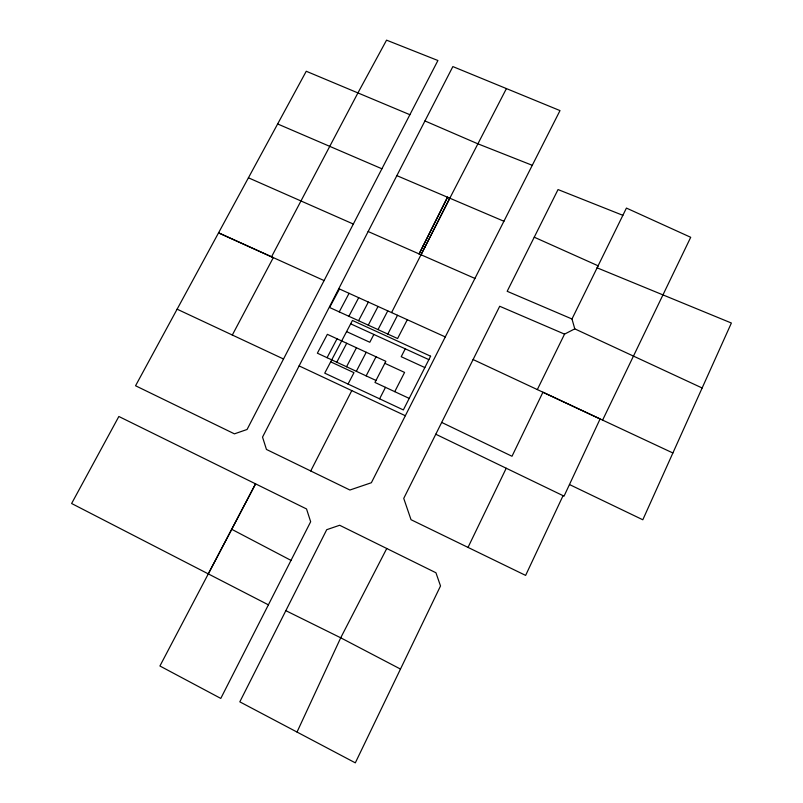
<?xml version="1.0" encoding="UTF-8"?>
<svg xmlns="http://www.w3.org/2000/svg" width="803" height="803" viewBox="0 0 803 803"><rect width="100%" height="100%" fill="white"/><g stroke="black" fill="none" stroke-linecap="round" stroke-linejoin="round"><path stroke-width="1.2" d="M569.478 484.54L642.812 519.772L731.382 323.027L597.101 267.821L626.42 208.077L690.71 237.297L602.601 420.13M297.02 732.055L340.713 637.803L386.755 548.489M563.054 495.672L525.624 575.4L411.026 519.702L403.738 498.392L499.707 306.264L564.549 334.128L574.787 328.859L702.163 388M400.476 669.07L355.317 762.85L239.816 701.842L326.711 529.699L339.649 525.262L435.939 572.76L440.516 585.959L400.476 669.07L340.713 637.803L285.858 610.671M468.019 547.405L506.221 468.249M537.327 389.585L564.549 334.128M571.977 318.982L598.115 265.803L534.246 237.196L507.175 291.298L571.977 318.982L574.787 328.859M447.502 197.247L419.106 253.919L447.502 197.247L449.8 198.221L506.412 88.601M534.246 237.196L558.035 189.558L622.867 215.324M368.155 231.525L452.862 66.579L560.002 110.593L371.367 482.733L349.907 490.021L266.455 449.449L262.531 437.113L368.155 231.525L421.043 254.772L449.8 198.221L391.573 312.578M268.393 604.84L310.661 521.739L306.535 508.961L118.854 416.486L71.618 503.501L268.393 604.84L220.785 698.419L159.917 665.998L255.575 483.858L208.288 573.874M310.741 470.959L351.784 390.619M394.755 391.663L404.582 372.421L384.828 363.307M379.608 398.82L385.49 387.347M405.264 348.823L401.219 356.703L424.847 367.563M407.312 319.714L397.595 338.545L329.611 307.489L339.458 288.98M271.524 256.819L357.917 92.937L386.554 40.15L437.916 60.506L247.063 429.485L234.436 433.851L135.556 385.761L306.254 71.256L409.891 114.709M366.138 375.874L376.025 356.783M387.799 334.068L397.525 315.278M356.331 371.307L366.228 352.266M378.022 329.601L387.769 310.861M348.05 384.055L353.972 372.682L330.685 361.842M373.877 334.449L369.802 342.269L346.585 331.609M346.545 366.76L356.462 347.759M368.276 325.155L378.042 306.455M336.788 362.223L346.725 343.272M358.57 320.718L368.356 302.069M327.062 357.696L337.029 338.796M348.883 316.292L358.69 297.692M232.308 335.042L273.301 257.633L218.557 232.85L324.091 280.578M339.237 311.885L349.064 293.326M532.279 165.308L477.604 143.707L424.938 120.932M396.843 175.636L503.923 221.257M423 246.109L424.988 246.963M277.647 123.963L381.907 168.781M421.043 254.772L474.934 278.44M248.418 177.794L353.32 224.047M338.766 288.658L445.284 336.919M350.68 323.83L428.872 359.634M375.995 380.451L317.376 353.19L327.353 334.329L385.852 361.32L374.961 382.449L409.199 398.388M473.097 359.543L672.884 452.982M299.117 365.907L405.344 415.733M177.112 309.185L283.509 358.991M441.67 422.418L512.003 456.265L542.918 392.245L600.102 418.945L564.047 496.144L435.768 434.222M231.726 529.297L291.027 560.404M430.609 356.201L403.347 409.931L324.733 373.154L352.447 320.467L430.609 356.201"/></g></svg>
